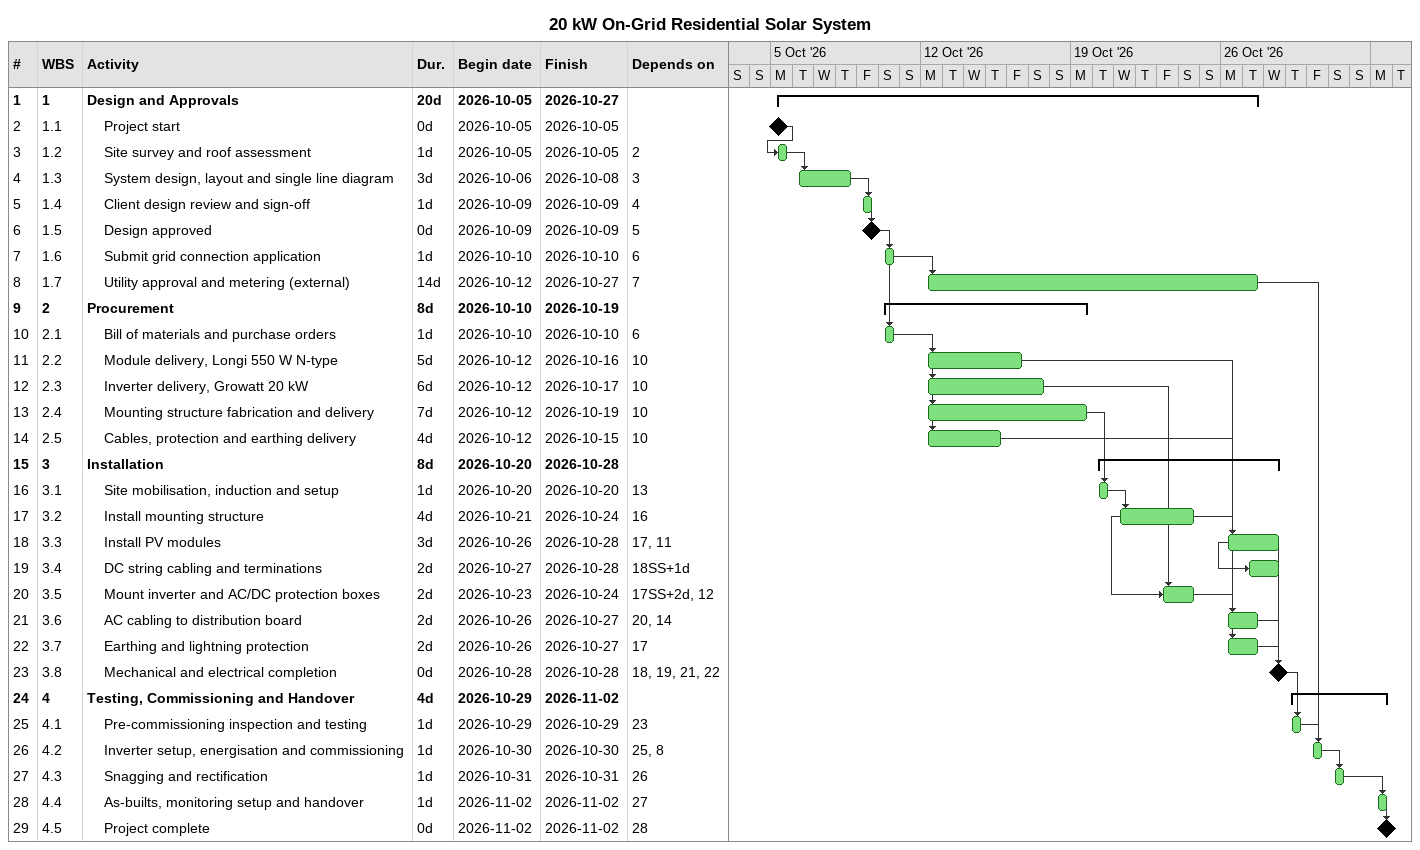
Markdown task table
20 kW On-Grid Residential Solar System

| ID | WBS | Task | Duration | Start | Finish | Predecessors |
|---|---|---|---|---|---|---|
| 1 | 1 | **Design and Approvals** | 20d | 2026-10-05 | 2026-10-27 |  |
| 2 | 1.1 | Project start | 0d | 2026-10-05 | 2026-10-05 |  |
| 3 | 1.2 | Site survey and roof assessment | 1d | 2026-10-05 | 2026-10-05 | 2 |
| 4 | 1.3 | System design, layout and single line diagram | 3d | 2026-10-06 | 2026-10-08 | 3 |
| 5 | 1.4 | Client design review and sign-off | 1d | 2026-10-09 | 2026-10-09 | 4 |
| 6 | 1.5 | Design approved | 0d | 2026-10-09 | 2026-10-09 | 5 |
| 7 | 1.6 | Submit grid connection application | 1d | 2026-10-10 | 2026-10-10 | 6 |
| 8 | 1.7 | Utility approval and metering (external) | 14d | 2026-10-12 | 2026-10-27 | 7 |
| 9 | 2 | **Procurement** | 8d | 2026-10-10 | 2026-10-19 |  |
| 10 | 2.1 | Bill of materials and purchase orders | 1d | 2026-10-10 | 2026-10-10 | 6 |
| 11 | 2.2 | Module delivery, Longi 550 W N-type | 5d | 2026-10-12 | 2026-10-16 | 10 |
| 12 | 2.3 | Inverter delivery, Growatt 20 kW | 6d | 2026-10-12 | 2026-10-17 | 10 |
| 13 | 2.4 | Mounting structure fabrication and delivery | 7d | 2026-10-12 | 2026-10-19 | 10 |
| 14 | 2.5 | Cables, protection and earthing delivery | 4d | 2026-10-12 | 2026-10-15 | 10 |
| 15 | 3 | **Installation** | 8d | 2026-10-20 | 2026-10-28 |  |
| 16 | 3.1 | Site mobilisation, induction and setup | 1d | 2026-10-20 | 2026-10-20 | 13 |
| 17 | 3.2 | Install mounting structure | 4d | 2026-10-21 | 2026-10-24 | 16 |
| 18 | 3.3 | Install PV modules | 3d | 2026-10-26 | 2026-10-28 | 17, 11 |
| 19 | 3.4 | DC string cabling and terminations | 2d | 2026-10-27 | 2026-10-28 | 18SS+1d |
| 20 | 3.5 | Mount inverter and AC/DC protection boxes | 2d | 2026-10-23 | 2026-10-24 | 17SS+2d, 12 |
| 21 | 3.6 | AC cabling to distribution board | 2d | 2026-10-26 | 2026-10-27 | 20, 14 |
| 22 | 3.7 | Earthing and lightning protection | 2d | 2026-10-26 | 2026-10-27 | 17 |
| 23 | 3.8 | Mechanical and electrical completion | 0d | 2026-10-28 | 2026-10-28 | 18, 19, 21, 22 |
| 24 | 4 | **Testing, Commissioning and Handover** | 4d | 2026-10-29 | 2026-11-02 |  |
| 25 | 4.1 | Pre-commissioning inspection and testing | 1d | 2026-10-29 | 2026-10-29 | 23 |
| 26 | 4.2 | Inverter setup, energisation and commissioning | 1d | 2026-10-30 | 2026-10-30 | 25, 8 |
| 27 | 4.3 | Snagging and rectification | 1d | 2026-10-31 | 2026-10-31 | 26 |
| 28 | 4.4 | As-builts, monitoring setup and handover | 1d | 2026-11-02 | 2026-11-02 | 27 |
| 29 | 4.5 | Project complete | 0d | 2026-11-02 | 2026-11-02 | 28 |
